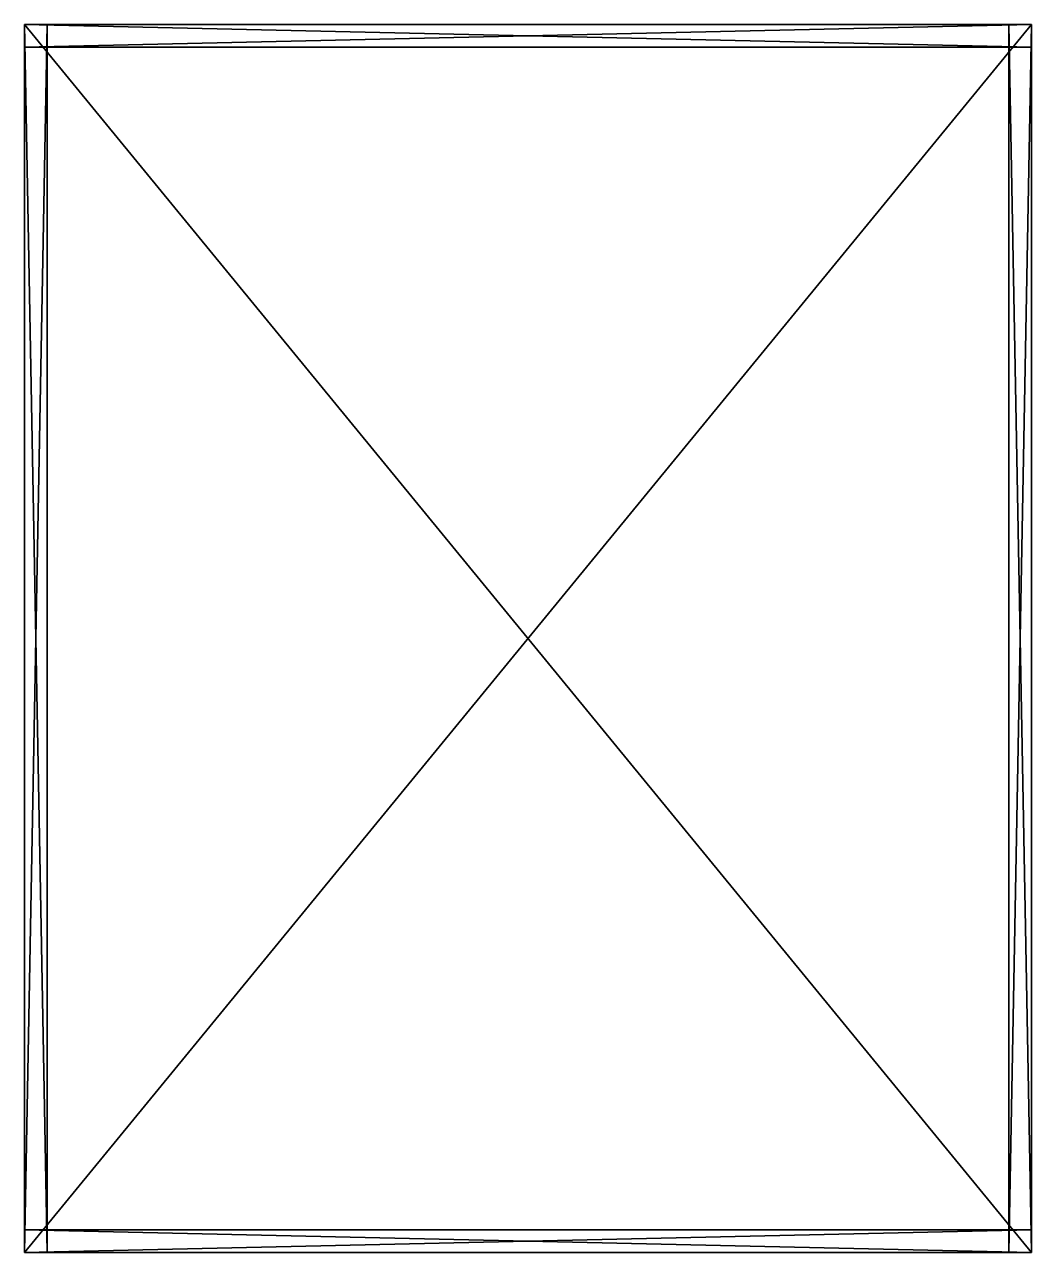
# Model space of a CAD drawing. Extents: x -22.8 to 21.9, y 0 to 54.5.
import ezdxf

# ---------------------------------------------------------------- set-up
doc = ezdxf.new("R2010")
doc.units = 0
doc.layers.add('Box001', color=251, linetype='CONTINUOUS')

msp = doc.modelspace()

# ---------------------------------------------------------------- meshes
at = {"layer": 'Box001', "color": 251}
mesh = msp.add_polyface(dxfattribs=at)
corners = [(-22.751968, 0, 27.571365), (21.945389, 0, 27.571365), (-22.751968, 0, -22.69017), (21.945389, 0, -22.69017), (-22.751968, 54.492172, 27.571365), (21.945389, 54.492172, 27.571365), (-22.751968, 54.492172, -22.69017), (21.945389, 54.492172, -22.69017), (-22.751968, 53.492172, 27.571365), (21.945389, 53.492172, 27.571365), (21.945389, 53.492172, -22.69017), (-22.751968, 53.492172, -22.69017), (20.945389, 0, 27.571365), (20.945389, 0, -22.69017), (20.945389, 54.492172, -22.69017), (20.945389, 54.492172, 27.571365), (-22.751968, 0, 26.571365), (21.945389, 0, 26.571365), (21.945389, 54.492172, 26.571365), (-22.751968, 54.492172, 26.571365), (21.945389, 0, -21.69017), (-22.751968, 0, -21.69017), (-22.751968, 54.492172, -21.69017), (21.945389, 54.492172, -21.69017), (-21.751968, 0, -22.69017), (-21.751968, 0, 27.571365), (-21.751968, 54.492172, 27.571365), (-21.751968, 54.492172, -22.69017), (-22.751968, 1, 27.571365), (-22.751968, 1, -22.69017), (21.945389, 1, -22.69017), (21.945389, 1, 27.571365)]
mesh.append_faces([[corners[k] for k in face] for face in [(30, 28, 31), (30, 29, 28), (8, 11, 10), (9, 8, 10), (16, 19, 18), (17, 16, 18), (12, 15, 14), (13, 12, 14), (20, 23, 22), (21, 20, 22), (24, 27, 26), (25, 24, 26), (9, 5, 4), (8, 9, 4), (10, 7, 5), (9, 10, 5), (11, 6, 7), (10, 11, 7), (8, 4, 6), (11, 8, 6), (3, 1, 13), (12, 13, 1), (7, 3, 14), (13, 14, 3), (5, 7, 15), (14, 15, 7), (5, 15, 12), (12, 1, 5), (0, 16, 17), (1, 0, 17), (5, 1, 18), (17, 18, 1), (19, 4, 5), (18, 19, 5), (4, 19, 16), (16, 0, 4), (21, 2, 3), (20, 21, 3), (6, 2, 22), (21, 22, 2), (6, 22, 23), (7, 6, 23), (7, 23, 20), (20, 3, 7), (2, 24, 25), (25, 0, 2), (4, 0, 26), (25, 26, 0), (4, 26, 27), (27, 6, 4), (6, 27, 24), (24, 2, 6), (0, 28, 29), (2, 0, 29), (2, 29, 30), (3, 2, 30), (3, 30, 31), (1, 3, 31), (1, 31, 28), (0, 1, 28)]], dxfattribs={"color": 251})

doc.saveas('drawing.dxf')
